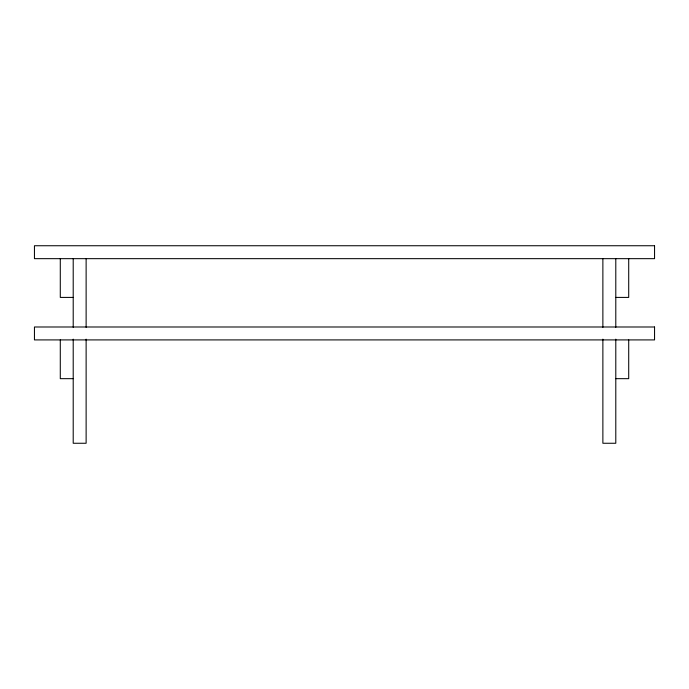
<?xml version="1.0" encoding="UTF-8"?>
<svg xmlns="http://www.w3.org/2000/svg" width="689" height="689" viewBox="0 0 689 689"><rect width="100%" height="100%" fill="white"/><g stroke="black" fill="none" stroke-linecap="round" stroke-linejoin="round"><path stroke-width="1.03" d="M73.206 297.415L60.287 297.415L60.287 258.659M615.794 297.415L628.712 297.415L628.712 258.659M73.206 378.666L60.287 378.666L60.287 339.91M615.794 378.666L628.712 378.666L628.712 339.91M615.794 258.659L615.794 327.344M615.794 339.152L615.794 443.26L602.875 443.26L602.875 339.152M602.875 258.659L602.875 327.344M86.125 258.659L86.125 327.344M86.125 339.152L86.125 443.26L73.206 443.26L73.206 339.152M73.206 258.659L73.206 327.344M654.55 245.74L34.45 245.74L34.45 258.659L654.55 258.659L654.55 245.74M654.55 326.991L34.45 326.991L34.45 339.91L654.55 339.91L654.55 326.991"/></g></svg>
